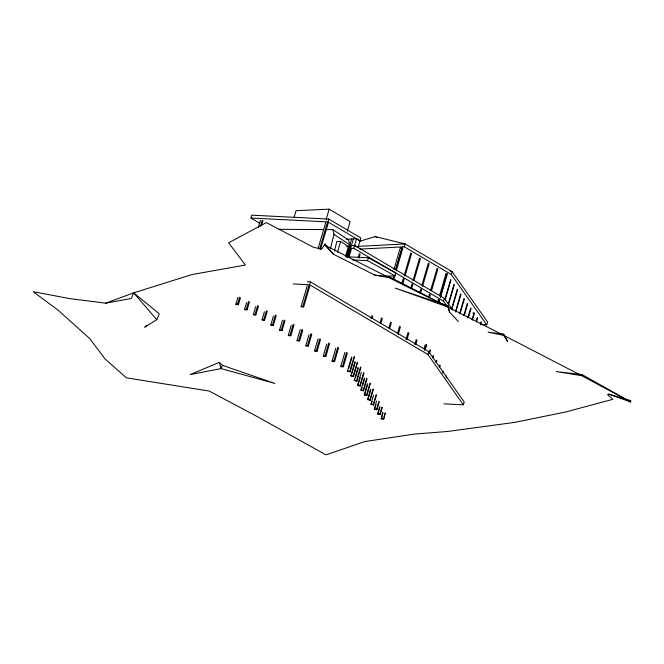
<?xml version="1.0" encoding="UTF-8"?>
<svg xmlns="http://www.w3.org/2000/svg" width="664" height="664" viewBox="0 0 664 664"><rect width="100%" height="100%" fill="white"/><g stroke="black" fill="none" stroke-linecap="round" stroke-linejoin="round"><path stroke-width="1" d="M503.627 335.295L503.694 334.141L488.09 332.191L503.627 335.295L581.639 375.65L630.667 401.952L630.8 400.649L608.639 394.109L607.552 394.599L612.797 399.33L565.819 411.954L514.525 422.412L447.27 431.5L414.12 434.098L364.636 441.601L325.974 454.857L255.764 415.797L209.118 391.021L126.409 377.849L105.003 358.884L89.789 338.632L58.108 310.196L33.2 291.712L69.961 298.642L105.75 303.174L131.331 298.468L133.68 292.841L192.112 274.522L245.381 265.044L228.64 242.783L266.372 222.606L313.674 247.39L321.841 249.033L324.903 243.97L333.27 254.129L374.778 275.112L388.93 277.652L448.084 307.075L503.627 335.295L507.603 341.313L503.694 334.141M333.27 254.129L324.787 245.116L324.903 243.97M330.406 248.718L333.992 234.375L332.871 229.628L325.684 229.586M334.465 251.042L336.872 241.422L340.607 241.439L348.368 246.568L345.488 256.437M346.791 256.503L349.729 244.775L348.608 240.028L332.871 229.628M374.778 275.112L389.204 276.68L388.93 277.652L324.787 245.116M259.682 223.228L250.917 218.033L251.756 215.177L328.804 219.062L360.851 237.961L358.054 247.481L354.551 245.414M240.451 297.721L238.426 304.627L236.716 304.718L235.869 304.22L237.895 297.306M258.396 227.196L260.412 220.307M235.869 304.22L237.587 304.137L239.604 297.223M260.396 226.117L262.122 220.216M261.533 225.627L262.969 220.714M249.465 301.896L247.149 309.797L245.439 309.889L244.601 309.391L246.618 302.477M244.601 309.391L246.311 309.299L248.618 301.406M258.479 306.087L255.881 314.968L254.163 315.051L253.324 314.562L255.632 306.66M253.324 314.562L255.042 314.47L257.64 305.589M267.227 311.267L264.629 320.156L262.911 320.239L262.072 319.741L264.38 311.839M262.072 319.741L263.791 319.658L266.388 310.769M294.086 217.369L296.036 210.704L329.17 209.143L350.111 221.585L347.322 231.105M276.257 315.458L273.369 325.335L271.651 325.418L270.812 324.92L273.41 316.031M270.812 324.92L272.531 324.837L275.419 314.96M285.014 320.621L282.117 330.514L280.399 330.597L279.561 330.099L282.449 320.206M279.561 330.099L281.279 330.016L284.167 320.123M294.044 324.812L290.857 335.693L289.139 335.776L288.3 335.278L291.197 325.385M288.3 335.278L290.019 335.195L293.206 324.314M326.107 219.618L329.17 209.143M309.756 286.167L303.689 306.909L301.979 306.992L301.141 306.494L307.2 285.761M318.172 248.228L325.675 222.581M301.141 306.494L302.85 306.411L308.918 285.669M319.6 249.133L327.385 222.49M443.892 403.853L463.356 404.832L427.915 354.501L309.598 284.765L310.428 281.909L307.349 281.76M346.301 239.239L356.502 238.749L359.996 240.816L327.974 221.925L328.804 219.062M320.438 249.631L328.232 222.988M302.792 329.991L299.605 340.881L297.887 340.964L297.049 340.466L300.228 329.576M297.049 340.466L298.767 340.383L301.946 329.493M311.823 334.183L308.353 346.06L306.635 346.143L305.789 345.645L308.976 334.756M305.789 345.645L307.507 345.562L310.984 333.685M337.436 252.287L340.607 241.439M320.546 339.387L317.093 351.239L315.375 351.331L314.537 350.824L317.99 338.972M314.537 350.824L316.255 350.741L319.708 338.889M346.45 256.719L351.629 239.015M347.031 257.433L350.21 246.552M347.878 257.615L353.348 238.932M349.007 257.134L351.596 248.278M348.633 248.519L353.729 248.27L356.502 238.749M329.61 343.537L325.841 356.427L324.115 356.51L323.277 356.012L326.763 344.11M323.277 356.012L324.995 355.929L328.771 343.039M358.145 257.591L359.307 253.64M358.983 258.088L360.145 254.138M338.64 347.72L334.581 361.606L332.863 361.689L332.025 361.191L335.793 348.301M332.025 361.191L333.743 361.108L337.802 347.231M352.152 259.923L367.516 260.645L368.354 257.79L395.877 273.028L395.038 275.884L385.908 276.141M347.388 352.908L343.329 366.785L341.611 366.868L340.765 366.37L344.832 352.493M340.765 366.37L342.491 366.287L346.55 352.41M354.51 356.917L350.16 371.79L347.845 371.383L347.529 370.927L351.588 357.041M348.716 368.404L351.903 357.498M350.16 371.79L349.845 371.334L354.194 356.46M357.564 362.652L353.505 376.538L351.19 376.131L350.866 375.675L354.933 361.789M352.061 373.151L355.248 362.245M353.505 376.538L353.182 376.081L357.249 362.195M371.068 318.654L371.94 315.69M372.197 318.164L372.778 316.188M360.909 367.399L356.85 381.285L354.211 380.422L357.979 367.532M355.406 377.907L358.303 367.989M356.85 381.285L356.526 380.829L360.585 366.943M363.963 373.143L360.195 386.033L357.879 385.626L357.556 385.17L361.324 372.28M357.879 385.626L360.195 377.692M360.195 386.033L359.871 385.577L363.64 372.687M393.91 269.625L400.292 247.722L402.01 247.639L402.849 248.137L396.184 271.028M380.098 322.853L381.543 317.915M392.756 279.411L393.91 275.46M395.636 269.542L402.01 247.639M395.744 269.634L402.401 246.892M367.018 378.878L363.532 390.781L361.216 390.374L360.901 389.917L364.378 378.015M361.216 390.374L362.087 387.402M362.668 385.419L364.702 378.472M380.937 323.351L382.381 318.413M393.885 278.93L395.03 274.979M359.78 249.1L404.293 246.809L405.123 243.954L375.177 236.558L359.506 241.339M363.532 390.781L363.216 390.324L366.694 378.422M370.354 383.626L366.877 395.528L364.245 394.665L367.433 383.759M364.561 395.121L367.748 384.215M366.877 395.528L366.553 395.072L370.039 383.169M373.409 389.37L370.221 400.276L367.582 399.413L370.487 389.494M367.906 399.869L370.803 389.951M388.847 328.033L390.581 322.098M401.861 283.536L403.305 278.589M404.177 275.626L410.825 252.884L411.663 253.374L405.015 276.124M389.685 328.531L391.42 322.596M402.699 284.034L404.144 279.087M370.221 400.276L369.898 399.819L373.093 388.913M376.463 395.105L373.566 405.023L370.927 404.16L373.533 395.238M371.251 404.617L372.122 401.645M373.566 405.023L373.243 404.567L376.139 394.648M379.227 401.836L376.903 409.771L374.587 409.364L374.272 408.908L376.588 400.973M374.587 409.364L376.04 404.409M397.595 333.212L399.62 326.29M410.609 288.716L412.053 283.769M412.917 280.806L419.565 258.064L420.412 258.562L414.046 280.316M398.143 334.697L400.458 326.788M411.73 288.226L412.892 284.267M376.903 409.771L376.588 409.314L378.903 401.38M382.281 407.58L380.248 414.519L377.932 414.112L377.617 413.655L379.642 406.717M377.932 414.112L379.966 407.173M380.248 414.519L379.933 414.062L381.958 407.123M385.336 413.315L383.593 419.266L381.277 418.859L382.696 412.452M381.277 418.859L383.02 412.908M406.053 339.379L408.069 332.465M419.64 292.907L420.793 288.956M421.955 284.997L428.313 263.243L429.151 263.741L422.503 286.483M383.593 419.266L385.012 412.859M406.891 339.877L408.916 332.954M420.478 293.405L421.632 289.446M414.792 344.566L416.237 339.619M428.67 297.099L429.542 294.135M430.695 290.176L437.061 268.422L437.9 268.92L431.534 290.674M415.921 344.077L417.075 340.117M429.508 297.596L430.38 294.633M424.014 348.816L425.167 344.865M437.601 302.344L438.472 299.373M439.626 295.422L445.992 273.668L447.146 274.622L440.498 297.364M424.562 350.301L426.296 344.367M438.431 302.875L439.311 299.871M440.174 296.908L447.096 273.244M425.176 349.77L426.62 344.823M438.763 303.299L439.634 300.327M427.915 354.501L428.753 351.646L310.428 281.909M446.465 305.374L443.51 301.182L444.341 298.319L354.568 245.414L348.434 245.705M481.624 324.588L486.745 324.854L451.304 274.514L452.142 271.659L405.123 243.954L358.261 246.361M429.251 352.758L430.114 349.795M444.863 299.364L450.649 279.586L450.972 280.042L445.187 299.821M429.575 353.215L430.438 350.252M432.596 357.506L433.169 355.531M448.208 304.112L453.993 284.333L454.309 284.79L448.532 304.568M432.911 357.962L433.492 355.987M435.933 362.253L436.514 360.278M451.553 308.86L457.33 289.081L457.654 289.537L451.869 309.316M436.256 362.71L436.837 360.735M439.277 367.001L439.858 365.026M455.761 310.644L460.675 293.828L460.999 294.285L455.794 312.088M439.601 367.458L440.182 365.482M459.679 313.408L464.02 298.576L464.344 299.032L460.003 313.864M442.656 373.193L443.228 371.217M463.895 315.192L467.365 303.323L467.68 303.78L464.211 315.649M446 377.94L446.573 375.965M467.813 317.965L470.701 308.071L471.025 308.528L468.427 317.433M472.021 319.741L474.046 312.819L474.37 313.275L472.345 320.197M476.237 321.525L477.391 317.566L476.553 321.982M480.354 324.679L481.217 321.716M480.479 324.754L480.736 322.314M463.356 404.832L464.194 401.977L428.753 351.646M486.745 324.854L487.584 321.99L452.142 271.659L450.184 271.053M581.979 374.546L581.639 375.65L556.299 371.599L581.979 374.546L630.667 401.952L608.639 394.109M146.877 325.194L144.694 327.203L156.779 319.666L159.269 313.815L133.68 292.841L105.75 303.174M222.423 365.324L221.012 368.595L190.161 374.596L219.286 362.386L222.423 365.324L274.921 383.443L221.012 368.595L219.286 362.386M278.913 229.329L323.883 229.578M346.5 246.56L348.368 246.568M346.849 256.777L368.354 257.79M250.917 218.033L327.974 221.925M293.156 283.943L309.598 284.765M445.602 274.348L447.146 274.622M472.826 313.01L474.37 313.275M347.529 370.927L349.845 371.334M350.866 375.675L353.182 376.081M354.211 380.422L356.526 380.829M357.556 385.17L359.871 385.577M360.901 389.917L363.216 390.324M364.245 394.665L366.553 395.072M367.582 399.413L369.898 399.819M370.927 404.16L373.243 404.567M374.272 408.908L376.588 409.314M377.617 413.655L379.933 414.062M380.953 418.403L383.269 418.81M449.536 312.022L448.067 305.888L395.196 288.093L448.084 307.075L449.536 312.022L458.334 321.567M389.204 276.68L448.084 307.075L448.067 305.888M367.516 260.645L395.038 275.884M404.293 246.809L451.304 274.514M375.177 236.558L376.828 237.538M353.729 248.27L443.51 301.182M302.85 306.411L303.689 306.909M237.587 304.137L238.426 304.627M246.311 309.299L247.149 309.797M255.042 314.47L255.881 314.968M263.791 319.658L264.629 320.156M272.531 324.837L273.369 325.335M281.279 330.016L282.117 330.514M290.019 335.195L290.857 335.693M298.767 340.383L299.605 340.881M307.507 345.562L308.353 346.06M324.995 355.929L325.841 356.427M333.743 361.108L334.581 361.606M342.491 366.287L343.329 366.785M400.292 247.722L401.131 248.22M316.255 350.741L317.093 351.239M333.992 234.375L349.729 244.775M133.68 292.841L156.779 319.666M444.341 298.319L452.616 310.063"/></g></svg>
